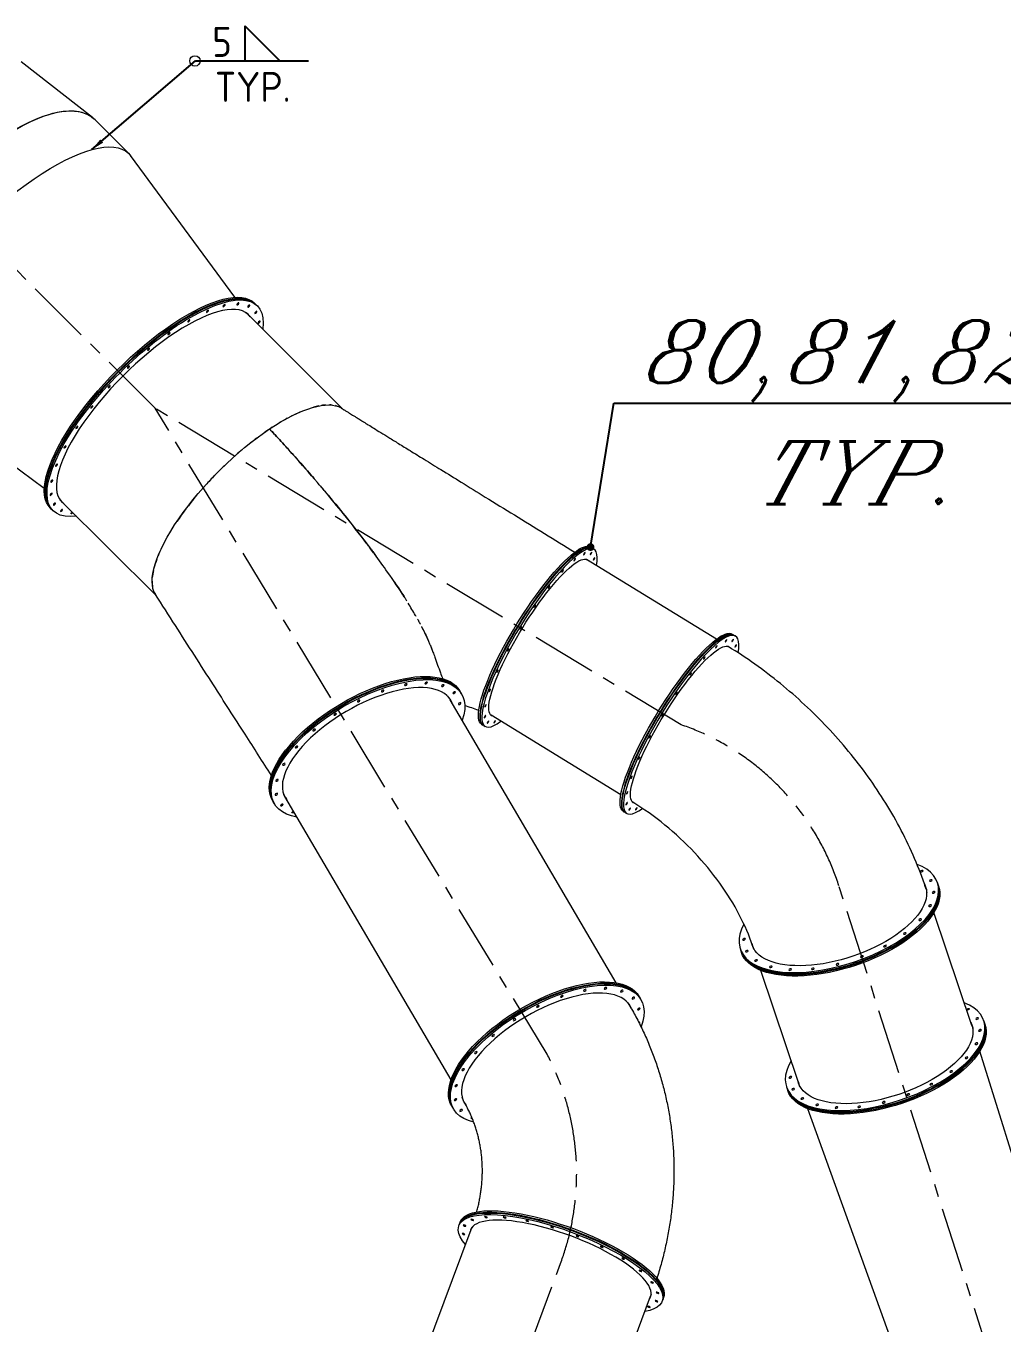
# Model space of a CAD drawing. Header units: inches. Extents: x -350577 to -266477, y -437959 to -377535.
# Drawn here: x -283733 to -279051, y -404171 to -397947 of the extents above; entities that cross this region are included whole.
import ezdxf

# ---------------------------------------------------------------- set-up
doc = ezdxf.new("R2010")
doc.units = ezdxf.units.IN
doc.header["$MEASUREMENT"] = 0
doc.linetypes.add('CENTER', pattern=[2, 1.25, -0.25, 0.25, -0.25])
for name, color, linetype, lineweight in [('CENTER       (itatec)', 4, 'CENTER', 9), ('ORGINAL', 7, 'Continuous', 13), ('ORGINAL (itatec)', 3, 'Continuous', 9)]:
    doc.layers.add(name, color=color, linetype=linetype, lineweight=lineweight)
doc.layers.add('TEXT', color=7, linetype='Continuous')
doc.styles.add('Geniso', font='geniso.shx', dxfattribs={"oblique": 15})
doc.dimstyles.new('SC 1 25 N', dxfattribs={"dimscale": 25, "dimtxt": 3, "dimasz": 2.5, "dimexe": 1, "dimexo": 1, "dimgap": 1, "dimtad": 1, "dimdec": 0, "dimzin": 0, "dimdsep": 46, "dimtxsty": 'Geniso', "dimcen": 0, "dimclrd": 1, "dimclre": 1, "dimclrt": 7, "dimadec": 0, "dimazin": 0, "dimtfac": 1, "dimtdec": 0, "dimtmove": 0, "dimatfit": 3, "dimfxl": 0.75, "dimtolj": 1, "dimtzin": 0, "dimarcsym": 0})
doc.dimstyles.new('scale 1b100', dxfattribs={"dimscale": 100, "dimtxt": 3, "dimasz": 2.5, "dimexe": 1, "dimexo": 1, "dimgap": 1, "dimtad": 1, "dimdec": 0, "dimzin": 0, "dimdsep": 46, "dimtxsty": 'Geniso', "dimcen": 0, "dimclrd": 1, "dimclre": 1, "dimclrt": 7, "dimadec": 0, "dimazin": 0, "dimtfac": 1, "dimtdec": 0, "dimtmove": 0, "dimatfit": 3, "dimfxl": 0.75, "dimtolj": 1, "dimtzin": 0, "dimarcsym": 0})

msp = doc.modelspace()

# ---------------------------------------------------------------- linework, layer by layer
at = {"layer": 'CENTER       (itatec)', "ltscale": 250}
for points in [[(-279909.9, -421453.2), (-279909.9, -420573.1, 0.112637), (-280071.7, -419864), (-283725.7, -411558, -0.187723), (-283756.3, -410851.7), (-281168.2, -403884.9, 0.212912), (-281232.3, -402881.5), (-283112.9, -399781.8), (-283788, -399108.3, 0.060161), (-284342.4, -398674.5)], [(-272866.3, -406603, -0.846588), (-273241.5, -406666.7), (-278166.1, -405908.2, -0.29983), (-278782, -405350.9), (-279833.4, -402072.5, 0.236684), (-280589.6, -401300.5), (-283112.9, -399781.8)]]:
    msp.add_lwpolyline(points, format="xyb", dxfattribs=at)
at = {"layer": 'ORGINAL'}
msp.add_circle((-282921.7, -398115.4), 24.8, dxfattribs=at)
at = {"layer": 'ORGINAL (itatec)', "extrusion": (-5.55112e-17, 0.816497, 0.57735)}
for p, q in [((-283413.9, -398386.8), (-283755, -398120.3)), ((-283239.8, -398559.2), (-283400.8, -398398.4)), ((-282729.8, -399249.3), (-283230.6, -398569.8)), ((-282630.8, -399282.6), (-282636.1, -399277.3)), ((-282622.8, -399290.5), (-282628.1, -399285.2)), ((-282672, -399327.8), (-282673.3, -399325.9)), ((-282213.4, -399785.1), (-282668.9, -399330.6)), ((-283644.6, -400166.2), (-284325.4, -399666.9)), ((-283566, -400223.9), (-283567.8, -400222.5)), ((-283107.1, -400681.8), (-283563.1, -400226.9)), ((-283611.1, -400265.2), (-283616.4, -400259.9)), ((-283603.1, -400273.1), (-283608.4, -400267.8)), ((-281024.6, -400447.7), (-281017.9, -400451.7)), ((-281014.6, -400453.8), (-281007.9, -400457.9)), ((-280420.9, -400890.1), (-281043.2, -400507.8)), ((-280345.1, -400865.1), (-280338.4, -400869.2)), ((-280335.1, -400871.3), (-280328.4, -400875.4)), ((-281648.3, -401143.5), (-281651.9, -401137.3)), ((-281642.9, -401152.7), (-281646.5, -401146.6)), ((-280900.8, -402538.5), (-281697.2, -401180.7)), ((-281547, -401298), (-281540.3, -401302.1)), ((-281537, -401304.1), (-281530.4, -401308.2)), ((-280879.4, -401636.5), (-281501.7, -401254.2)), ((-282546.2, -401670.1), (-282549.8, -401664)), ((-282540.8, -401679.4), (-282544.4, -401673.2)), ((-281693.5, -403003.5), (-282490.1, -401645.3)), ((-280867.5, -401715.5), (-280860.8, -401719.5)), ((-280857.5, -401721.6), (-280850.9, -401725.7)), ((-279360.3, -402058.5), (-279358, -402065.2)), ((-279356.9, -402068.5), (-279354.7, -402075.2)), ((-279194.8, -402743.5), (-279377, -402200.6)), ((-280306.5, -402375.9), (-280304.2, -402382.6)), ((-280303.1, -402386), (-280300.8, -402392.7)), ((-280025.3, -403022.1), (-280207.5, -402479.2)), ((-280788.8, -402608.9), (-280792.4, -402602.8)), ((-280783.4, -402618.2), (-280787, -402612)), ((-279138.1, -402720.7), (-279135.9, -402727.4)), ((-279134.7, -402730.8), (-279132.5, -402737.5)), ((-278521.7, -404913.3), (-279156.6, -402865.8)), ((-280084.3, -403038.2), (-280082, -403044.9)), ((-280080.9, -403048.2), (-280078.7, -403054.9)), ((-281686.7, -403135.6), (-281690.3, -403129.4)), ((-281681.3, -403144.8), (-281684.9, -403138.7)), ((-279253.6, -405158.9), (-279982, -403142.8)), ((-282752.7, -406825.4), (-281597.7, -403721.8)), ((-281656, -403703.3), (-281653.3, -403696.2)), ((-281652, -403692.6), (-281649.3, -403685.5)), ((-281891.4, -407145.9), (-280736.2, -404041.5)), ((-280680.3, -404066.4), (-280677.7, -404059.3)), ((-280676.4, -404055.7), (-280673.7, -404048.6))]:
    msp.add_line(p, q, dxfattribs=at)
at = {"layer": 'ORGINAL (itatec)', "extrusion": (-1.75993e-16, 3.03786e-16, -1)}
msp.add_ellipse((-283922.6, -398974.1), major_axis=(514.8, 582.3), ratio=0.408204, start_param=-3.133464, end_param=0.003625, dxfattribs=at)
at = {"layer": 'ORGINAL (itatec)'}
for centre, major_axis, ratio, start_param, end_param in [((-283921.3, -398975.3), (-514.8, -582.3), 0.408204, -3.166345, -0.024752), ((-283112.9, -399781.8), (447.8, 448.8), 0.345066, -0.056182, 3.197757), ((-283126.2, -399768.6), (447.8, 448.8), 0.345066, -0.056916, -0.042915), ((-283120.9, -399773.9), (447.8, 448.8), 0.345066, -0.056182, -0.025744), ((-283118.3, -399776.5), (447.8, 448.8), 0.345066, -0.056182, -0.017162), ((-282654.2, -400239.5), (-447.1, -448.1), 0.345066, -2.425974, -2.326423), ((-282654.2, -400239.5), (-447.1, -448.1), 0.345066, -2.666954, -2.592946), ((-282654.2, -400239.5), (447.1, 448.1), 0.345066, 0.378793, 0.437638), ((-282654.2, -400239.5), (447.1, 448.1), 0.345066, 0.266633, 0.312763), ((-282654.2, -400239.5), (447.1, 448.1), 0.345066, 0.15154, 0.206356), ((-282654.2, -400239.5), (447.1, 448.1), 0.345066, 0.080446, 0.094211), ((-282654.2, -400239.5), (-447.1, -448.1), 0.345066, -2.12279, -2.04698), ((-282654.2, -400239.5), (-447.1, -448.1), 0.345066, -2.282421, -2.200876), ((-282654.2, -400239.5), (-447.1, -448.1), 0.345066, -1.966013, -1.9006), ((-282654.2, -400239.5), (-447.1, -448.1), 0.345066, -1.82097, -1.753018), ((-282654.2, -400239.5), (-447.1, -448.1), 0.345066, -1.661548, -1.606282), ((-282654.2, -400239.5), (-447.1, -448.1), 0.345066, -1.529723, -1.428889), ((-283126.2, -399768.6), (-447.8, -448.8), 0.345066, 0.042915, 0.056902), ((-283120.9, -399773.9), (-447.8, -448.8), 0.345066, 0.025744, 0.056164), ((-283118.3, -399776.5), (-447.8, -448.8), 0.345066, 0.017162, 0.056164), ((-282654.2, -400239.5), (-447.1, -448.1), 0.345066, -1.315287, -1.057608), ((-281269.1, -400883.1), (261.2, 425.2), 0.215376, -0.49962, 3.641251), ((-281279.1, -400876.9), (261.2, 425.2), 0.215376, -0.018174, 3.159766), ((-282654.2, -400239.5), (-447.1, -448.1), 0.345066, -0.782377, -0.681102), ((-282654.2, -400239.5), (-447.1, -448.1), 0.345066, -0.643535, -0.526332), ((-281275.8, -400879), (229.8, 374), 0.215376, -0.067353, -0.041325), ((-282654.2, -400239.5), (-447.1, -448.1), 0.345066, -0.33543, -0.23517), ((-282654.2, -400239.5), (-447.1, -448.1), 0.345066, -0.497006, -0.394979), ((-282654.2, -400239.5), (-447.1, -448.1), 0.345066, -0.158865, -0.075638), ((-280589.6, -401300.5), (261.2, 425.2), 0.215376, -0.502521, 3.636609), ((-280599.6, -401294.4), (261.2, 425.2), 0.215376, -0.018174, 3.159766), ((-280596.3, -401296.4), (229.8, 374), 0.215376, -0.067556, -0.041325), ((-282091.8, -401416), (397.2, 233), 0.451, -0.065916, 3.207509), ((-282100.9, -401400.6), (397.2, 233), 0.451, -0.066025, -0.042988), ((-282097.3, -401406.8), (397.2, 233), 0.451, -0.065916, -0.025788), ((-282095.5, -401409.9), (397.2, 233), 0.451, -0.065916, -0.017191), ((-281275.8, -400879), (-229.8, -374), 0.215376, 0.041325, 0.067666), ((-282100.9, -401400.6), (-397.2, -233), 0.451, 0.042988, 0.065943), ((-282097.3, -401406.8), (-397.2, -233), 0.451, 0.025788, 0.065916), ((-282095.5, -401409.9), (-397.2, -233), 0.451, 0.017191, 0.065916), ((-280596.3, -401296.4), (-229.8, -374), 0.215376, 0.041325, 0.067434), ((-279833.4, -402217.2), (-473.1, -158.7), 0.467385, -0.472547, 3.657294), ((-279830, -402227.2), (-473.1, -158.7), 0.467385, -0.007581, 3.149174), ((-279831.1, -402223.9), (416.2, 139.6), 0.467385, 0.017235, 0.068555), ((-279827.7, -402234), (416.2, 139.6), 0.467385, 0.0431, 0.067525), ((-279828.9, -402230.6), (415.3, 139.3), 0.467385, 0.001467, 0.025914), ((-279831.1, -402223.9), (-416.2, -139.6), 0.467385, -0.065637, -0.017235), ((-279827.7, -402234), (-416.2, -139.6), 0.467385, -0.067525, -0.0431), ((-279828.9, -402230.6), (-415.3, -139.3), 0.467385, -0.025914, -0.001467), ((-281232.3, -402881.5), (397.2, 233), 0.451, -0.069281, 3.200496), ((-281241.4, -402866.1), (397.2, 233), 0.451, -0.066025, -0.042988), ((-281237.7, -402872.3), (397.2, 233), 0.451, -0.066386, -0.025788), ((-281235.9, -402875.3), (397.2, 233), 0.451, -0.067052, -0.017191), ((-279611.2, -402879.4), (-473.1, -158.7), 0.467385, -0.499639, 3.641232), ((-279607.8, -402889.5), (-473.1, -158.7), 0.467385, -0.007581, 3.149174), ((-279608.9, -402886.1), (416.2, 139.6), 0.467385, 0.017235, 0.06751), ((-279605.6, -402896.2), (416.2, 139.6), 0.467385, 0.0431, 0.067525), ((-279608.9, -402886.1), (-416.2, -139.6), 0.467385, -0.06751, -0.017235), ((-279605.6, -402896.2), (-416.2, -139.6), 0.467385, -0.067525, -0.0431), ((-281241.4, -402866.1), (-397.2, -233), 0.451, 0.042988, 0.065943), ((-281237.7, -402872.3), (-397.2, -233), 0.451, 0.025788, 0.064846), ((-281235.9, -402875.3), (-397.2, -233), 0.451, 0.017191, 0.063421), ((-281168.2, -403884.9), (431.6, -160.6), 0.305286, -0.06592, 3.207513), ((-281165.5, -403877.7), (-431.6, 160.6), 0.305286, 0.027098, 0.06592), ((-281164.2, -403874.2), (-431.6, 160.6), 0.305286, 0.040653, 0.06592), ((-281161.5, -403867), (-431.6, 160.6), 0.305286, 0.067788, 0.076169), ((-281162.8, -403870.6), (-430.8, 159.9), 0.301644, 0.032305, 0.042252), ((-281165.5, -403877.7), (431.6, -160.6), 0.305286, -0.06592, -0.027098), ((-281164.2, -403874.2), (431.6, -160.6), 0.305286, -0.06592, -0.040653), ((-281161.5, -403867), (431.6, -160.6), 0.305286, -0.074333, -0.067788), ((-281162.8, -403870.6), (430.8, -159.9), 0.301644, -0.04282, -0.036734)]:
    msp.add_ellipse(centre, major_axis=major_axis, ratio=ratio, start_param=start_param, end_param=end_param, dxfattribs=at)
at = {"layer": 'ORGINAL (itatec)', "extrusion": (-3.93064e-16, 6.27698e-16, -1)}
msp.add_ellipse((-283788, -399108.3), major_axis=(-548.2, -549.2), ratio=0.344698, start_param=-0.000473, end_param=3.203044, dxfattribs=at)
at = {"layer": 'ORGINAL (itatec)', "extrusion": (-4.7196e-16, 7.84486e-16, -1)}
for centre in [(-283126.2, -399768.6), (-283118.3, -399776.5)]:
    msp.add_ellipse(centre, major_axis=(-490.1, -491.3), ratio=0.345066, start_param=0, end_param=3.141593, dxfattribs=at)
at = {"layer": 'ORGINAL (itatec)', "extrusion": (-3.93082e-16, 4.70561e-16, -1)}
msp.add_ellipse((-283112.9, -399781.8), major_axis=(-490.1, -491.3), ratio=0.345066, start_param=-0.422409, end_param=3.564003, dxfattribs=at)
at = {"layer": 'ORGINAL (itatec)', "extrusion": (-3.94854e-17, 1.96215e-16, -1)}
for centre, major_axis, start_param, end_param in [((-283120.9, -399773.9), (-490.1, -491.3), -0.007839, 3.149431), ((-283123.6, -399771.2), (447.1, 448.1), 0.01138, 0.024466)]:
    msp.add_ellipse(centre, major_axis=major_axis, ratio=0.345066, start_param=start_param, end_param=end_param, dxfattribs=at)
at = {"layer": 'ORGINAL (itatec)', "extrusion": (-3.92989e-16, 3.92057e-16, -1)}
for centre in [(-282862, -399316.7), (-282782.4, -399289.4), (-282664, -399291.8), (-282951.1, -399361.9), (-282629.7, -399321.5), (-283046.5, -399423.3), (-283144.5, -399498.4), (-283241.2, -399584.4), (-283333, -399678.1), (-283416.4, -399775.6), (-283488.1, -399873.5), (-283545.3, -399967.8), (-283586, -400054.9), (-283608.5, -400131.6), (-283611.9, -400194.8), (-283596.2, -400242.2), (-283561.8, -400271.9)]:
    msp.add_ellipse(centre, major_axis=(4.94, 4.96), ratio=0.345066, start_param=-5.620631, end_param=0.662554, dxfattribs=at)
at = {"layer": 'ORGINAL (itatec)', "extrusion": (2.35234e-16, 2.35793e-16, -1)}
for centre in [(-282715.6, -399281), (-282614, -399368.8)]:
    msp.add_ellipse(centre, major_axis=(4.94, 4.96), ratio=0.345066, start_param=-5.620631, end_param=0.662554, dxfattribs=at)
at = {"layer": 'ORGINAL (itatec)', "extrusion": (-5.10979e-16, 5.88178e-16, -1)}
msp.add_ellipse((-283116, -399778.8), major_axis=(447.1, 448.1), ratio=0.345066, start_param=-0.069829, end_param=0, dxfattribs=at)
at = {"layer": 'ORGINAL (itatec)', "extrusion": (-7.88776e-17, 3.13925e-16, -1)}
msp.add_ellipse((-282654.2, -400239.5), major_axis=(447.1, 448.1), ratio=0.345066, start_param=-1.045089, end_param=-0.080953, dxfattribs=at)
at = {"layer": 'ORGINAL (itatec)', "extrusion": (-2.36073e-16, 4.70748e-16, -1)}
msp.add_ellipse((-282654.2, -400239.5), major_axis=(-447.1, -448.1), ratio=0.345066, start_param=0.075799, end_param=2.096504, dxfattribs=at)
at = {"layer": 'ORGINAL (itatec)', "extrusion": (-5.12561e-16, 6.86619e-16, -1)}
msp.add_ellipse((-282653.9, -400239.8), major_axis=(344.5, 72.2), ratio=0, start_param=0, end_param=0.000001, dxfattribs=at)
at = {"layer": 'ORGINAL (itatec)', "extrusion": (-2.79781e-19, 2.35514e-16, -1)}
msp.add_ellipse((-283116, -399778.8), major_axis=(-447.1, -448.1), ratio=0.345066, start_param=0, end_param=0.06978, dxfattribs=at)
at = {"layer": 'ORGINAL (itatec)', "extrusion": (-1.57475e-16, 3.92336e-16, -1)}
msp.add_ellipse((-283123.6, -399771.2), major_axis=(-447.1, -448.1), ratio=0.345066, start_param=-0.024446, end_param=-0.01138, dxfattribs=at)
at = {"layer": 'ORGINAL (itatec)', "extrusion": (-1.57382e-16, 3.13832e-16, -1)}
msp.add_ellipse((-283510.3, -400282.7), major_axis=(-4.94, -4.96), ratio=0.345066, start_param=-1.891665, end_param=1.891665, dxfattribs=at)
at = {"layer": 'ORGINAL (itatec)', "extrusion": (-5.2769e-16, 5.19661e-16, -1)}
msp.add_ellipse((-281285.8, -400872.8), major_axis=(-261.2, -425.2), ratio=0.215376, start_param=0, end_param=3.141593, dxfattribs=at)
at = {"layer": 'ORGINAL (itatec)', "extrusion": (-1.72959e-16, 3.01718e-16, -1)}
for centre in [(-281275.8, -400879), (-280606.3, -401290.3), (-280596.3, -401296.4)]:
    msp.add_ellipse(centre, major_axis=(-261.2, -425.2), ratio=0.215376, start_param=0, end_param=3.141593, dxfattribs=at)
at = {"layer": 'ORGINAL (itatec)', "extrusion": (-6.09457e-16, 4.39596e-16, -1)}
msp.add_ellipse((-281269.1, -400883.1), major_axis=(-229.8, -374), ratio=0.215376, start_param=-0.067666, end_param=3.208946, dxfattribs=at)
at = {"layer": 'ORGINAL (itatec)', "extrusion": (-3.85798e-16, 4.32484e-16, -1)}
for centre in [(-281053.9, -400479.8), (-281292.3, -400731.7), (-280374.4, -400897.3), (-280612.8, -401149.2)]:
    msp.add_ellipse(centre, major_axis=(3.66, 5.96), ratio=0.215376, start_param=-5.772326, end_param=0.510859, dxfattribs=at)
at = {"layer": 'ORGINAL (itatec)', "extrusion": (-1.8378e-16, 1.78064e-16, -1)}
for centre in [(-281022.1, -400478.5), (-281158.2, -400562.9), (-281100.3, -400508.6), (-281007.2, -400504.8), (-281223.7, -400639), (-280420.8, -400926.1), (-280342.6, -400896), (-280327.7, -400922.3), (-281420.1, -400941.1), (-280478.7, -400980.3), (-281470.7, -401043.5), (-280544.2, -401056.4), (-281528.1, -401209.2), (-281531, -401261.3), (-281516.1, -401287.6), (-281484.4, -401286.3), (-280740.6, -401358.6), (-280791.2, -401461), (-280851.6, -401678.7), (-280848.6, -401626.7), (-280836.6, -401705), (-280804.9, -401703.7)]:
    msp.add_ellipse(centre, major_axis=(3.66, 5.96), ratio=0.215376, start_param=-5.772326, end_param=0.510859, dxfattribs=at)
at = {"layer": 'ORGINAL (itatec)', "extrusion": (-7.27701e-16, 5.12244e-16, -1)}
msp.add_ellipse((-281272.5, -400881), major_axis=(229.3, 373.2), ratio=0.215376, start_param=-0.034262, end_param=0, dxfattribs=at)
at = {"layer": 'ORGINAL (itatec)', "extrusion": (-4.09446e-16, 4.47014e-16, -1)}
msp.add_ellipse((-281279.1, -400876.9), major_axis=(229.8, 374), ratio=0.215376, start_param=0.062009, end_param=0.068779, dxfattribs=at)
at = {"layer": 'ORGINAL (itatec)', "extrusion": (-7.74998e-16, 5.41303e-16, -1)}
msp.add_ellipse((-281369.3, -400828.6), major_axis=(3.66, 5.96), ratio=0.215376, start_param=-1.781075, end_param=-1.385058, dxfattribs=at)
at = {"layer": 'ORGINAL (itatec)', "extrusion": (-2.80382e-16, 4.9802e-16, -1)}
for centre in [(-281359.3, -400834.8), (-281507.5, -401134.9), (-280679.8, -401252.2), (-280828, -401552.4)]:
    msp.add_ellipse(centre, major_axis=(3.66, 5.96), ratio=0.215376, start_param=-5.772326, end_param=0.510859, dxfattribs=at)
at = {"layer": 'ORGINAL (itatec)', "extrusion": (-3.62149e-16, 4.17954e-16, -1)}
msp.add_ellipse((-280589.6, -401300.5), major_axis=(-229.8, -374), ratio=0.215376, start_param=-0.066215, end_param=3.209908, dxfattribs=at)
at = {"layer": 'ORGINAL (itatec)', "extrusion": (3.81783e-16, 9.11918e-17, -1)}
msp.add_ellipse((-280593, -401298.5), major_axis=(229.3, 373.2), ratio=0.215376, start_param=-0.034504, end_param=0, dxfattribs=at)
at = {"layer": 'ORGINAL (itatec)', "extrusion": (-4.80393e-16, 4.90602e-16, -1)}
msp.add_ellipse((-280599.6, -401294.4), major_axis=(229.8, 374), ratio=0.215376, start_param=0.062009, end_param=0.068905, dxfattribs=at)
at = {"layer": 'ORGINAL (itatec)', "extrusion": (-7.27382e-17, 3.43466e-16, -1)}
for centre in [(-282100.9, -401400.6), (-281241.4, -402866.1)]:
    msp.add_ellipse(centre, major_axis=(-449, -263.3), ratio=0.451, start_param=0, end_param=3.141593, dxfattribs=at)
at = {"layer": 'ORGINAL (itatec)', "extrusion": (-6.85956e-17, 2.81541e-16, -1)}
msp.add_ellipse((-282095.5, -401409.9), major_axis=(-449, -263.3), ratio=0.451, start_param=0, end_param=3.141593, dxfattribs=at)
at = {"layer": 'ORGINAL (itatec)', "extrusion": (-2.69326e-16, 6.78646e-16, -1)}
msp.add_ellipse((-282097.3, -401406.8), major_axis=(-449, -263.3), ratio=0.451, start_param=-0.007604, end_param=3.149197, dxfattribs=at)
at = {"layer": 'ORGINAL (itatec)', "extrusion": (-1.68504e-16, 2.87298e-16, -1)}
msp.add_ellipse((-282091.8, -401416), major_axis=(-449, -263.3), ratio=0.451, start_param=-0.488996, end_param=3.630589, dxfattribs=at)
at = {"layer": 'ORGINAL (itatec)', "extrusion": (-4.05116e-17, 2.33658e-16, -1)}
for centre in [(-281910.8, -401108.5), (-282136.7, -401186.5), (-282505.1, -401685.5), (-281051.3, -402574), (-281277.2, -402651.9), (-281645.5, -403151)]:
    msp.add_ellipse(centre, major_axis=(6.04, 3.54), ratio=0.451, start_param=-5.079104, end_param=1.204081, dxfattribs=at)
at = {"layer": 'ORGINAL (itatec)', "extrusion": (-1.76789e-16, 4.11148e-16, -1)}
for centre, major_axis, start_param, end_param in [((-281812.6, -401099.9), (6.04, 3.54), -5.079104, 1.204081), ((-281655.4, -401265.4), (6.04, 3.54), -0.240376, 0.240376), ((-282450.3, -401719.2), (-6.04, -3.54), -1.937511, 2.022327), ((-280953.1, -402565.4), (6.04, 3.54), -5.079104, 1.204081)]:
    msp.add_ellipse(centre, major_axis=major_axis, ratio=0.451, start_param=start_param, end_param=end_param, dxfattribs=at)
at = {"layer": 'ORGINAL (itatec)', "extrusion": (-2.5367e-16, 8.16538e-16, -1)}
for centre in [(-281733.4, -401112.9), (-282021.4, -401138), (-281678.6, -401146.5), (-281652, -401198.6), (-282249, -401250.6), (-282350.6, -401326), (-282434.6, -401407.5), (-282495.2, -401489.6), (-282528.3, -401566.7), (-282531.7, -401633.5), (-281161.8, -402603.5), (-280873.9, -402578.4), (-280819.1, -402612), (-280792.5, -402664), (-281389.5, -402716.1), (-281491.1, -402791.4), (-281575.1, -402873), (-281635.7, -402955.1), (-281668.8, -403032.2), (-281672.1, -403099)]:
    msp.add_ellipse(centre, major_axis=(6.04, 3.54), ratio=0.451, start_param=-5.079104, end_param=1.204081, dxfattribs=at)
at = {"layer": 'ORGINAL (itatec)', "extrusion": (-2.04618e-16, 4.59144e-16, -1)}
for centre, major_axis, start_param, end_param in [((-282093.6, -401413), (396.5, 232.2), -0.136362, -0.000249), ((-282099.1, -401403.7), (-396.5, -232.2), -0.02625, -0.004011)]:
    msp.add_ellipse(centre, major_axis=major_axis, ratio=0.447521, start_param=start_param, end_param=end_param, dxfattribs=at)
at = {"layer": 'ORGINAL (itatec)', "extrusion": (-2.60733e-16, 5.54941e-16, -1)}
msp.add_ellipse((-282099.1, -401403.7), major_axis=(396.5, 232.2), ratio=0.447521, start_param=0.001665, end_param=0.025825, dxfattribs=at)
at = {"layer": 'ORGINAL (itatec)', "extrusion": (-3.385e-16, 4.03425e-16, -1)}
msp.add_ellipse((-281272.5, -400881), major_axis=(-229.3, -373.2), ratio=0.215376, start_param=0, end_param=0.034772, dxfattribs=at)
at = {"layer": 'ORGINAL (itatec)', "extrusion": (-5.87816e-16, 6.86904e-16, -1)}
msp.add_ellipse((-281279.1, -400876.9), major_axis=(-229.8, -374), ratio=0.215376, start_param=-0.069033, end_param=-0.062009, dxfattribs=at)
at = {"layer": 'ORGINAL (itatec)', "extrusion": (-6.33106e-16, 4.54126e-16, -1)}
msp.add_ellipse((-280689.8, -401246.1), major_axis=(3.66, 5.96), ratio=0.215376, start_param=-1.781075, end_param=-1.385058, dxfattribs=at)
at = {"layer": 'ORGINAL (itatec)', "extrusion": (-1.84777e-16, 5.351e-16, -1)}
msp.add_ellipse((-282093.6, -401413), major_axis=(-396.5, -232.2), ratio=0.447521, start_param=-0.000249, end_param=0.117303, dxfattribs=at)
at = {"layer": 'ORGINAL (itatec)', "extrusion": (-6.87821e-16, 6.83195e-16, -1)}
msp.add_ellipse((-280593, -401298.5), major_axis=(-229.3, -373.2), ratio=0.215376, start_param=0, end_param=0.034504, dxfattribs=at)
at = {"layer": 'ORGINAL (itatec)', "extrusion": (-2.09436e-16, 4.54431e-16, -1)}
msp.add_ellipse((-280599.6, -401294.4), major_axis=(-229.8, -374), ratio=0.215376, start_param=-0.068905, end_param=-0.062009, dxfattribs=at)
at = {"layer": 'ORGINAL (itatec)', "extrusion": (-6.03106e-17, 1.57691e-16, -1)}
msp.add_ellipse((-282450.3, -401719.2), major_axis=(-6.04, -3.54), ratio=0.451, start_param=-2.022327, end_param=-1.937511, dxfattribs=at)
at = {"layer": 'ORGINAL (itatec)', "extrusion": (-2.63142e-17, -8.82813e-18, -1)}
for centre in [(-279436, -402003.2), (-279392.2, -402048), (-279395.9, -402168.4), (-279443, -402235.8), (-279516.7, -402301.9), (-280288.2, -402330), (-280274.5, -402386.4), (-280230.7, -402431.2), (-280159.9, -402461.5), (-279957.8, -402471.1), (-279840.3, -402449.8), (-279170.1, -402710.2), (-279173.7, -402830.6), (-279220.8, -402898), (-279294.5, -402964.1), (-280066, -402992.3), (-280052.3, -403048.7), (-280008.6, -403093.5), (-279618.2, -403112.1), (-279937.7, -403123.7), (-279735.6, -403133.3)]:
    msp.add_ellipse(centre, major_axis=(-6.64, -2.23), ratio=0.467385, start_param=-3.756117, end_param=2.527068, dxfattribs=at)
at = {"layer": 'ORGINAL (itatec)', "extrusion": (1.22913e-16, -1.73158e-17, -1)}
for centre in [(-279831.1, -402223.9), (-279827.7, -402234), (-279605.6, -402896.2)]:
    msp.add_ellipse(centre, major_axis=(473.1, 158.7), ratio=0.467385, start_param=0, end_param=3.141593, dxfattribs=at)
at = {"layer": 'ORGINAL (itatec)', "extrusion": (3.49721e-17, 7.02846e-17, -1)}
for centre, major_axis, start_param, end_param in [((-279833.4, -402217.2), (416.2, 139.6), -0.070522, 3.203928), ((-279722.4, -402412.7), (-6.64, -2.23), -3.756117, 2.527068), ((-280066.8, -402475.1), (-6.64, -2.23), -3.756117, 2.527068), ((-279500.2, -403074.9), (-6.64, -2.23), -3.756117, 2.527068), ((-279844.6, -403137.3), (-6.64, -2.23), -3.756117, 2.527068)]:
    msp.add_ellipse(centre, major_axis=major_axis, ratio=0.467385, start_param=start_param, end_param=end_param, dxfattribs=at)
at = {"layer": 'ORGINAL (itatec)', "extrusion": (6.99442e-17, 1.40569e-16, -1)}
for centre, major_axis, start_param, end_param in [((-279830, -402227.2), (416.2, 139.6), -0.067957, -0.025855), ((-279610.1, -402882.8), (415.3, 139.3), 0, 0.124003)]:
    msp.add_ellipse(centre, major_axis=major_axis, ratio=0.467385, start_param=start_param, end_param=end_param, dxfattribs=at)
at = {"layer": 'ORGINAL (itatec)', "extrusion": (7.86021e-17, 2.02026e-16, -1)}
msp.add_ellipse((-279832.2, -402220.5), major_axis=(415.3, 139.3), ratio=0.467385, start_param=0, end_param=0.124003, dxfattribs=at)
at = {"layer": 'ORGINAL (itatec)', "extrusion": (5.26284e-17, 1.76563e-17, -1)}
for centre in [(-279378.6, -402104.3), (-279612, -402362.2), (-279156.4, -402766.6), (-279389.8, -403024.5)]:
    msp.add_ellipse(centre, major_axis=(-6.64, -2.23), ratio=0.467385, start_param=-3.756117, end_param=2.527068, dxfattribs=at)
at = {"layer": 'ORGINAL (itatec)', "extrusion": (1.31571e-16, 4.41407e-17, -1)}
msp.add_ellipse((-279830, -402227.2), major_axis=(-416.2, -139.6), ratio=0.467385, start_param=0.025855, end_param=0.066685, dxfattribs=at)
at = {"layer": 'ORGINAL (itatec)', "extrusion": (9.65988e-17, -2.6144e-17, -1)}
msp.add_ellipse((-279832.2, -402220.5), major_axis=(-415.3, -139.3), ratio=0.467385, start_param=-0.124003, end_param=0, dxfattribs=at)
at = {"layer": 'ORGINAL (itatec)', "extrusion": (-2.61041e-16, 5.54796e-16, -1)}
msp.add_ellipse((-281235.9, -402875.3), major_axis=(-449, -263.3), ratio=0.451, start_param=0, end_param=3.141593, dxfattribs=at)
at = {"layer": 'ORGINAL (itatec)', "extrusion": (-1.61133e-16, 5.49039e-16, -1)}
msp.add_ellipse((-281232.3, -402881.5), major_axis=(-449, -263.3), ratio=0.451, start_param=-0.450475, end_param=3.648679, dxfattribs=at)
at = {"layer": 'ORGINAL (itatec)', "extrusion": (-1.48705e-16, 3.63265e-16, -1)}
msp.add_ellipse((-281237.7, -402872.3), major_axis=(-449, -263.3), ratio=0.451, start_param=-0.007604, end_param=3.149197, dxfattribs=at)
at = {"layer": 'ORGINAL (itatec)', "extrusion": (-2.40892e-16, 6.30897e-16, -1)}
msp.add_ellipse((-281234.1, -402878.4), major_axis=(396.5, 232.2), ratio=0.447521, start_param=-0.136362, end_param=-0.000186, dxfattribs=at)
at = {"layer": 'ORGINAL (itatec)', "extrusion": (1.16249e-17, 1.9981e-16, -1)}
msp.add_ellipse((-281239.5, -402869.2), major_axis=(396.5, 232.2), ratio=0.447521, start_param=0.001651, end_param=0.00832, dxfattribs=at)
at = {"layer": 'ORGINAL (itatec)', "extrusion": (-1.24554e-16, 3.77376e-16, -1)}
msp.add_ellipse((-281239.5, -402869.2), major_axis=(396.5, 232.2), ratio=0.447521, start_param=0.00832, end_param=0.025796, dxfattribs=at)
at = {"layer": 'ORGINAL (itatec)', "extrusion": (1.23253e-16, -1.92857e-16, -1)}
msp.add_ellipse((-279213.8, -402665.4), major_axis=(-6.64, -2.23), ratio=0.467385, start_param=0.228498, end_param=2.527068, dxfattribs=at)
at = {"layer": 'ORGINAL (itatec)', "extrusion": (1.14255e-16, -7.87723e-17, -1)}
msp.add_ellipse((-279213.8, -402665.4), major_axis=(6.64, 2.23), ratio=0.467385, start_param=-0.614525, end_param=2.913095, dxfattribs=at)
at = {"layer": 'ORGINAL (itatec)', "extrusion": (-8.83946e-17, 2.05574e-16, -1)}
msp.add_ellipse((-280795.9, -402730.8), major_axis=(6.04, 3.54), ratio=0.451, start_param=-0.952979, end_param=1.008444, dxfattribs=at)
at = {"layer": 'ORGINAL (itatec)', "extrusion": (1.76563e-17, -5.26284e-17, -1)}
msp.add_ellipse((-279608.9, -402886.1), major_axis=(473.1, 158.7), ratio=0.467385, start_param=0, end_param=3.141593, dxfattribs=at)
at = {"layer": 'ORGINAL (itatec)', "extrusion": (1.40569e-16, -6.99442e-17, -1)}
for centre, major_axis, start_param, end_param in [((-279611.2, -402879.4), (416.2, 139.6), -0.06751, 3.209102), ((-279607.8, -402889.5), (416.2, 139.6), -0.06751, -0.025855), ((-279610.1, -402882.8), (-415.3, -139.3), -0.124003, 0)]:
    msp.add_ellipse(centre, major_axis=major_axis, ratio=0.467385, start_param=start_param, end_param=end_param, dxfattribs=at)
at = {"layer": 'ORGINAL (itatec)', "extrusion": (1.13915e-16, 9.6769e-17, -1)}
msp.add_ellipse((-279606.7, -402892.8), major_axis=(415.3, 139.3), ratio=0.467385, start_param=-0.02578, end_param=-0.001204, dxfattribs=at)
at = {"layer": 'ORGINAL (itatec)', "extrusion": (8.76005e-17, 8.79409e-17, -1)}
msp.add_ellipse((-279607.8, -402889.5), major_axis=(-416.2, -139.6), ratio=0.467385, start_param=0.025855, end_param=0.06751, dxfattribs=at)
at = {"layer": 'ORGINAL (itatec)', "extrusion": (7.89425e-17, 2.64844e-17, -1)}
msp.add_ellipse((-279606.7, -402892.8), major_axis=(-415.3, -139.3), ratio=0.467385, start_param=0.001204, end_param=0.02578, dxfattribs=at)
at = {"layer": 'ORGINAL (itatec)', "extrusion": (-1.04713e-16, 4.53332e-16, -1)}
msp.add_ellipse((-281234.1, -402878.4), major_axis=(-396.5, -232.2), ratio=0.447521, start_param=-0.000377, end_param=0.117303, dxfattribs=at)
at = {"layer": 'ORGINAL (itatec)', "extrusion": (-3.04523e-16, 4.64957e-16, -1)}
msp.add_ellipse((-281239.5, -402869.2), major_axis=(-396.5, -232.2), ratio=0.447521, start_param=-0.026293, end_param=-0.004051, dxfattribs=at)
at = {"layer": 'ORGINAL (itatec)', "extrusion": (-1.64362e-16, 2.25373e-16, -1)}
msp.add_ellipse((-281590.8, -403184.6), major_axis=(-6.04, -3.54), ratio=0.451, start_param=-1.126126, end_param=1.248483, dxfattribs=at)
at = {"layer": 'ORGINAL (itatec)', "extrusion": (1.22216e-16, 4.87591e-16, -1)}
for centre in [(-281161.5, -403867), (-281165.5, -403877.7)]:
    msp.add_ellipse(centre, major_axis=(-487.8, 181.5), ratio=0.305286, start_param=0, end_param=3.141593, dxfattribs=at)
at = {"layer": 'ORGINAL (itatec)', "extrusion": (2.4503e-16, 7.38039e-16, -1)}
msp.add_ellipse((-281168.2, -403884.9), major_axis=(-487.8, 181.5), ratio=0.305286, start_param=-0.488997, end_param=3.630589, dxfattribs=at)
at = {"layer": 'ORGINAL (itatec)', "extrusion": (1.60937e-16, 5.91643e-16, -1)}
msp.add_ellipse((-281164.2, -403874.2), major_axis=(-487.8, 181.5), ratio=0.305286, start_param=-0.011986, end_param=3.153579, dxfattribs=at)
at = {"layer": 'ORGINAL (itatec)', "extrusion": (3.23069e-16, 7.08999e-16, -1)}
for centre, start_param, end_param in [((-281526.3, -403662.5), -5.436628559997349, 0.8465567471822371), ((-281436.3, -403664.2), -5.436628559997141, 0.8465567471824449), ((-281628.5, -403703.7), -5.436628559997104, 0.8465567471824822), ((-281591.8, -403676), -5.436628559997084, 0.8465567471825022), ((-281328.1, -403680.9), -5.436628559997161, 0.8465567471824249), ((-281633.7, -403743.8), -5.436628559997218, 0.8465567471823681), ((-281087.1, -403753.9), -5.436628559997121, 0.8465567471824649), ((-280785.4, -403920.4), -5.436628559997329, 0.846556747182257), ((-280729, -403976.3), -5.436628559997292, 0.8465567471822939), ((-280702.6, -404026), -5.436628559997121, 0.8465567471824649)]:
    msp.add_ellipse(centre, major_axis=(6.56, -2.44), ratio=0.305286, start_param=start_param, end_param=end_param, dxfattribs=at)
at = {"layer": 'ORGINAL (itatec)', "extrusion": (2.24203e-16, 9.23368e-16, -1)}
msp.add_ellipse((-281167, -403881.6), major_axis=(-430.8, 159.9), ratio=0.301644, start_param=0.000284, end_param=0.095585, dxfattribs=at)
at = {"layer": 'ORGINAL (itatec)', "extrusion": (-4.65684e-17, 4.3194e-16, -1)}
for centre, start_param, end_param in [((-281209, -403711.5), -5.436628559997329, 0.8465567471822575), ((-280970.7, -403805.3), -5.436628559997198, 0.846556747182388), ((-280744.5, -404093.7), -5.436628559997178, 0.846556747182408)]:
    msp.add_ellipse(centre, major_axis=(6.56, -2.44), ratio=0.305286, start_param=start_param, end_param=end_param, dxfattribs=at)
at = {"layer": 'ORGINAL (itatec)', "extrusion": (1.54882e-16, 4.16205e-16, -1)}
for centre, start_param, end_param in [((-280867.8, -403862), -5.436628559997178, 0.846556747182408), ((-280707.9, -404066), -5.436628559997198, 0.846556747182388)]:
    msp.add_ellipse(centre, major_axis=(6.56, -2.44), ratio=0.305286, start_param=start_param, end_param=end_param, dxfattribs=at)
at = {"layer": 'ORGINAL (itatec)', "extrusion": (3.78017e-17, 3.4123e-16, -1)}
msp.add_ellipse((-281167, -403881.6), major_axis=(430.8, -159.9), ratio=0.301644, start_param=-0.068547, end_param=0.000284, dxfattribs=at)
at = {"layer": 'ORGINAL (itatec)'}
for points, knots in [([(-282221.1, -399780.3), (-282220.8, -399780.5), (-282220.5, -399780.7), (-282219.9, -399781.1), (-282219.6, -399781.3), (-282218.8, -399781.7), (-282218.4, -399782), (-282217.5, -399782.5), (-282217.1, -399782.8), (-282216, -399783.5), (-282215.4, -399783.9), (-282214.1, -399784.7), (-282213.4, -399785.1), (-282211.9, -399786), (-282211, -399786.6), (-282209.2, -399787.7), (-282208.2, -399788.3), (-282206, -399789.7), (-282204.8, -399790.4), (-282202.1, -399792.1), (-282200.6, -399793), (-282197.4, -399795), (-282195.7, -399796), (-282191.9, -399798.4), (-282189.8, -399799.7), (-282185.2, -399802.5), (-282182.7, -399804.1), (-282177.1, -399807.5), (-282174.1, -399809.4), (-282167.5, -399813.5), (-282163.9, -399815.7), (-282155.9, -399820.6), (-282151.6, -399823.3), (-282142, -399829.2), (-282136.8, -399832.4), (-282125.4, -399839.5), (-282119.1, -399843.3), (-282105.4, -399851.8), (-282097.9, -399856.4), (-282081.4, -399866.6), (-282072.4, -399872.2), (-282052.6, -399884.4), (-282041.8, -399891.1), (-282018.1, -399905.7), (-282005.1, -399913.7), (-281976.6, -399931.3), (-281961.1, -399940.9), (-281926.9, -399962.1), (-281908.3, -399973.6), (-281867.2, -399998.9), (-281844.8, -400012.7), (-281795.6, -400043.2), (-281768.7, -400059.7), (-281709.6, -400096.2), (-281677.4, -400116.2), (-281606.5, -400159.9), (-281567.8, -400183.8), (-281482.7, -400236.4), (-281436.3, -400265.1), (-281293.4, -400353.3), (-281196.8, -400413), (-281100.3, -400472.6)], [0, 0, 0, 0, 1, 1, 2.2, 2.2, 3.64, 3.64, 5.368, 5.368, 7.4416, 7.4416, 9.92992, 9.92992, 12.915904, 12.915904, 16.499085, 16.499085, 20.798902, 20.798902, 25.958682, 25.958682, 32.150419, 32.150419, 39.580502, 39.580502, 48.496603, 48.496603, 59.195923, 59.195923, 72.035108, 72.035108, 87.442129, 87.442129, 105.930555, 105.930555, 128.116666, 128.116666, 154.74, 154.74, 186.688, 186.688, 225.0256, 225.0256, 271.030719, 271.030719, 326.236863, 326.236863, 392.484236, 392.484236, 471.981083, 471.981083, 567.3773, 567.3773, 681.85276, 681.85276, 819.223312, 819.223312, 984.067974, 984.067974, 1326.984769, 1326.984769, 1326.984769, 1326.984769]), ([(-281917.6, -400687.6), (-281942, -400649.3), (-281968.9, -400609.2), (-281998.1, -400567.5), (-282017.9, -400539.3), (-282038.6, -400510.5), (-282060.4, -400481), (-282066.6, -400472.7), (-282072.8, -400464.3), (-282079.1, -400455.9), (-282082.5, -400451.3), (-282085.9, -400446.7), (-282089.4, -400442.1), (-282091.8, -400438.9), (-282094.3, -400435.7), (-282096.7, -400432.4), (-282133.4, -400383.9), (-282171.5, -400335.5), (-282210.1, -400287.7), (-282239, -400251.9), (-282268.3, -400216.4), (-282297.6, -400181.5), (-282304.1, -400173.8), (-282310.7, -400166.1), (-282317.2, -400158.4), (-282322.8, -400151.8), (-282328.4, -400145.3), (-282334, -400138.7), (-282372, -400094.2), (-282410.6, -400050), (-282449.5, -400006.4), (-282469, -399984.7), (-282488.5, -399963), (-282508.1, -399941.5), (-282517.9, -399930.8), (-282527.7, -399920.1), (-282537.5, -399909.4), (-282542.4, -399904.1), (-282547.3, -399898.8), (-282552.2, -399893.5), (-282553.4, -399892.1), (-282554.7, -399890.8), (-282555.9, -399889.5), (-282556.4, -399889), (-282556.9, -399888.4), (-282557.4, -399887.9), (-282557.7, -399887.5), (-282558.1, -399887.1), (-282558.5, -399886.6), (-282558.8, -399886.3), (-282559.1, -399886), (-282559.4, -399885.7), (-282561.8, -399883.1), (-282563.4, -399881.3), (-282563.6, -399881.2), (-282563.6, -399881.2), (-282563.6, -399881.2), (-282563.6, -399881.2)], [106.247677, 106.247677, 106.247677, 106.247677, 112.89526, 112.89526, 112.89526, 117.384732, 117.384732, 117.384732, 118.650636, 118.650636, 118.650636, 119.339359, 119.339359, 119.339359, 119.821431, 119.821431, 119.821431, 127.068833, 127.068833, 127.068833, 132.504385, 132.504385, 132.504385, 133.711937, 133.711937, 133.711937, 134.748333, 134.748333, 134.748333, 141.779686, 141.779686, 141.779686, 145.295363, 145.295363, 145.295363, 147.053202, 147.053202, 147.053202, 147.932121, 147.932121, 147.932121, 148.151851, 148.151851, 148.151851, 148.239755, 148.239755, 148.239755, 148.310018, 148.310018, 148.310018, 148.364349, 148.364349, 148.364349, 148.81104, 148.81104, 148.81104, 148.827507, 148.827507, 148.827507, 148.827507]), ([(-282563.6, -399881.2), (-282563.6, -399881.2), (-282563.6, -399881.2), (-282563.6, -399881.2), (-282563.5, -399881.3), (-282562.9, -399882), (-282561.9, -399883), (-282561.3, -399883.6), (-282560.6, -399884.4), (-282559.8, -399885.2), (-282559.5, -399885.6), (-282559.2, -399885.9), (-282558.9, -399886.2), (-282540, -399906.6), (-282521.1, -399927.2), (-282502.3, -399947.8), (-282491.8, -399959.4), (-282481.3, -399971), (-282470.9, -399982.6), (-282461.1, -399993.5), (-282451.3, -400004.4), (-282441.6, -400015.3), (-282432.5, -400025.5), (-282423.5, -400035.7), (-282414.4, -400046), (-282393.1, -400070.1), (-282371.9, -400094.5), (-282350.8, -400119)], [-0.025678, -0.025678, -0.025678, -0.025678, 0, 0, 0, 0.416042, 0.416042, 0.416042, 0.662024, 0.662024, 0.662024, 0.756726, 0.756726, 0.756726, 6.496145, 6.496145, 6.496145, 9.703437, 9.703437, 9.703437, 12.699991, 12.699991, 12.699991, 15.492041, 15.492041, 15.492041, 22.06537, 22.06537, 22.06537, 22.06537]), ([(-282319.3, -400155.9), (-282314.5, -400161.6), (-282309.6, -400167.3), (-282304.8, -400173), (-282300.8, -400177.8), (-282296.7, -400182.6), (-282292.7, -400187.4), (-282288.9, -400192), (-282285, -400196.6), (-282281.2, -400201.1), (-282220.1, -400274.3), (-282158.9, -400350.5), (-282100.7, -400427.2), (-282094.1, -400435.9), (-282087.5, -400444.6), (-282081, -400453.3), (-282076.9, -400458.8), (-282072.8, -400464.3), (-282068.7, -400469.8), (-282066.4, -400472.9), (-282064.1, -400476), (-282061.8, -400479.1), (-282057.5, -400484.9), (-282053.2, -400490.8), (-282048.8, -400496.7)], [25.348962, 25.348962, 25.348962, 25.348962, 26.868893, 26.868893, 26.868893, 28.13844, 28.13844, 28.13844, 29.349678, 29.349678, 29.349678, 48.638973, 48.638973, 48.638973, 50.828419, 50.828419, 50.828419, 52.211089, 52.211089, 52.211089, 52.98559, 52.98559, 52.98559, 54.449981, 54.449981, 54.449981, 54.449981]), ([(-281964.4, -400616.5), (-281958.2, -400625.7), (-281952, -400634.9), (-281945.9, -400644), (-281939, -400654.5), (-281932.2, -400664.9), (-281925.5, -400675.4), (-281923.3, -400678.8), (-281921.1, -400682.2), (-281919, -400685.6), (-281917.3, -400688.2), (-281915.6, -400690.8), (-281914, -400693.4), (-281911.4, -400697.5), (-281908.8, -400701.7), (-281906.2, -400705.8)], [64.16033, 64.16033, 64.16033, 64.16033, 66.365908, 66.365908, 66.365908, 68.874717, 68.874717, 68.874717, 69.694701, 69.694701, 69.694701, 70.32395, 70.32395, 70.32395, 71.308026, 71.308026, 71.308026, 71.308026]), ([(-282554.9, -401543.5), (-282597, -401477.8), (-282639.1, -401412), (-282731.9, -401267.2), (-282782.6, -401188.2), (-282894.1, -401014.2), (-282954.9, -400919.4), (-283047.7, -400774.5), (-283079.7, -400724.6), (-283111.7, -400674.6)], [130.584622, 130.584622, 130.584622, 130.584622, 400, 400, 724, 724, 1112.8, 1112.8, 1317.493929, 1317.493929, 1317.493929, 1317.493929]), ([(-281861.5, -400780.5), (-281862.4, -400779), (-281863.3, -400777.4), (-281864.1, -400775.9), (-281875.1, -400756.8), (-281886.9, -400737), (-281899.4, -400716.7)], [100.632938, 100.632938, 100.632938, 100.632938, 100.923333, 100.923333, 100.923333, 104.541569, 104.541569, 104.541569, 104.541569]), ([(-281854.1, -400793.7), (-281851.1, -400799), (-281848.1, -400804.4), (-281845.2, -400809.8), (-281843.7, -400812.6), (-281842.1, -400815.5), (-281840.6, -400818.4)], [78.129217, 78.129217, 78.129217, 78.129217, 79.369677, 79.369677, 79.369677, 80.032947, 80.032947, 80.032947, 80.032947]), ([(-281784.5, -400940.2), (-281797.2, -400905.5), (-281814.3, -400868.7), (-281833.1, -400832.5), (-281833.7, -400831.4), (-281834.3, -400830.3), (-281834.9, -400829.2)], [90.732885, 90.732885, 90.732885, 90.732885, 97.396741, 97.396741, 97.396741, 97.602623, 97.602623, 97.602623, 97.602623]), ([(-281829.6, -400839.4), (-281827.1, -400844.1), (-281824.8, -400848.8), (-281822.4, -400853.5), (-281820, -400858.5), (-281817.6, -400863.4), (-281815.2, -400868.3), (-281814, -400870.8), (-281812.8, -400873.3), (-281811.6, -400875.9), (-281809.2, -400880.9), (-281806.9, -400885.9), (-281804.7, -400890.9)], [81.659232, 81.659232, 81.659232, 81.659232, 82.761825, 82.761825, 82.761825, 83.91781, 83.91781, 83.91781, 84.517403, 84.517403, 84.517403, 85.699555, 85.699555, 85.699555, 85.699555]), ([(-279417, -402081.2), (-279448.3, -401987.9), (-279487.7, -401896.4), (-279580.3, -401718.6), (-279633.7, -401632.4), (-279752.4, -401467), (-279817.8, -401387.8), (-279958.7, -401238.3), (-280034.2, -401168), (-280193.3, -401038.1), (-280277, -400978.6), (-280363.7, -400925.3)], [5.0109805, 5.0109805, 5.0109805, 5.0109805, 5.2058391, 5.2058391, 5.4006978, 5.4006978, 5.5955565, 5.5955565, 5.7904151, 5.7904151, 5.9852738, 5.9852738, 5.9852738, 5.9852738]), ([(-281783.4, -400943), (-281782.4, -400945.7), (-281781.4, -400948.5), (-281777.4, -400959.6), (-281774.4, -400967.9), (-281762.4, -401001.2), (-281753.4, -401026.2), (-281741, -401060.4), (-281737.7, -401069.7), (-281734.3, -401079)], [0, 0, 0, 0, 10, 10, 40, 40, 130, 130, 163.551111, 163.551111, 163.551111, 163.551111]), ([(-280247.5, -402359.9), (-280263.3, -402312.7), (-280284.4, -402263), (-280337.1, -402162), (-280368.6, -402110.7), (-280440.8, -402010.1), (-280481.5, -401960.7), (-280569.9, -401866.9), (-280617.6, -401822.5), (-280717.5, -401741.1), (-280769.6, -401704), (-280822.3, -401671.7)], [5.0109805, 5.0109805, 5.0109805, 5.0109805, 5.2058391, 5.2058391, 5.4006978, 5.4006978, 5.5955565, 5.5955565, 5.7904151, 5.7904151, 5.9852738, 5.9852738, 5.9852738, 5.9852738]), ([(-280837.7, -402646.1), (-280836.1, -402648.9), (-280834.5, -402651.6), (-280829.7, -402659.9), (-280826.4, -402665.6), (-280817.5, -402681.5), (-280811.9, -402691.8), (-280800.9, -402712.4), (-280795.5, -402722.8), (-280785, -402743.7), (-280779.9, -402754.2), (-280769.9, -402775.4), (-280765, -402786), (-280755.4, -402807.4), (-280750.8, -402818.1), (-280741.7, -402839.7), (-280737.3, -402850.6), (-280728.7, -402872.4), (-280724.5, -402883.3), (-280716.5, -402905.3), (-280712.5, -402916.4), (-280704.9, -402938.6), (-280701.3, -402949.7), (-280694.2, -402972.1), (-280690.8, -402983.3), (-280684.2, -403005.9), (-280681, -403017.2), (-280674.9, -403039.9), (-280672, -403051.3), (-280666.5, -403074.2), (-280663.8, -403085.7), (-280658.7, -403108.7), (-280656.3, -403120.3), (-280651.8, -403143.4), (-280649.6, -403155), (-280645.6, -403178.3), (-280643.7, -403190), (-280640.2, -403213.4), (-280638.6, -403225.1), (-280635.6, -403248.6), (-280634.2, -403260.4), (-280631.8, -403284), (-280630.7, -403295.8), (-280628.7, -403319.5), (-280627.9, -403331.4), (-280626.5, -403355.1), (-280625.9, -403367), (-280625, -403390.8), (-280624.7, -403402.7), (-280624.3, -403426.6), (-280624.2, -403438.6), (-280624.4, -403462.5), (-280624.6, -403474.5), (-280625.3, -403498.4), (-280625.8, -403510.4), (-280627, -403534.4), (-280627.7, -403546.3), (-280629.4, -403570.3), (-280630.4, -403582.3), (-280632.7, -403606.3), (-280634, -403618.3), (-280636.8, -403642.3), (-280638.3, -403654.2), (-280641.6, -403678.2), (-280643.4, -403690.2), (-280647.2, -403714.1), (-280649.3, -403726), (-280653.6, -403749.9), (-280655.9, -403761.8), (-280660.8, -403785.7), (-280663.4, -403797.6), (-280668.8, -403821.3), (-280671.6, -403833.2), (-280677.5, -403856.9), (-280680.6, -403868.7), (-280687, -403892.3), (-280690.4, -403904.1), (-280697.3, -403927.6), (-280700.9, -403939.3), (-280705.1, -403952.6), (-280705.7, -403954.2), (-280706.2, -403955.7)], [0, 0, 0, 0, 10.000042, 10.000042, 30.784381, 30.784381, 68.006291, 68.006291, 105.228295, 105.228295, 142.453093, 142.453093, 179.682323, 179.682323, 216.917606, 216.917606, 254.16054, 254.16054, 291.412696, 291.412696, 328.675609, 328.675609, 365.950776, 365.950776, 403.239648, 403.239648, 440.543628, 440.543628, 477.864061, 477.864061, 515.202236, 515.202236, 552.559375, 552.559375, 589.936635, 589.936635, 627.3351, 627.3351, 664.755781, 664.755781, 702.19961, 702.19961, 739.667441, 739.667441, 777.160046, 777.160046, 814.678114, 814.678114, 852.222248, 852.222248, 889.792968, 889.792968, 927.390707, 927.390707, 965.015815, 965.015815, 1002.668556, 1002.668556, 1040.349112, 1040.349112, 1078.057583, 1078.057583, 1115.793987, 1115.793987, 1153.558269, 1153.558269, 1191.350294, 1191.350294, 1229.16986, 1229.16986, 1267.016694, 1267.016694, 1304.890457, 1304.890457, 1342.790752, 1342.790752, 1380.717123, 1380.717123, 1418.669061, 1418.669061, 1423.801383, 1423.801383, 1423.801383, 1423.801383]), ([(-281570.1, -403637.5), (-281569.8, -403636.4), (-281569.5, -403635.4), (-281567.2, -403626.7), (-281565.3, -403619.1), (-281561.8, -403603.9), (-281560.1, -403596.3), (-281557, -403581), (-281555.5, -403573.4), (-281552.9, -403558.2), (-281551.7, -403550.5), (-281549.6, -403535.3), (-281548.6, -403527.7), (-281546.9, -403512.5), (-281546.2, -403504.8), (-281545, -403489.6), (-281544.5, -403482.1), (-281543.7, -403466.9), (-281543.5, -403459.3), (-281543.3, -403444.2), (-281543.2, -403436.6), (-281543.5, -403421.6), (-281543.7, -403414), (-281544.4, -403399), (-281544.9, -403391.6), (-281546.1, -403376.6), (-281546.8, -403369.2), (-281548.5, -403354.3), (-281549.5, -403346.9), (-281551.7, -403332.2), (-281552.9, -403324.9), (-281555.5, -403310.2), (-281557, -403302.9), (-281560.2, -403288.4), (-281561.9, -403281.2), (-281565.5, -403266.8), (-281567.5, -403259.7), (-281571.6, -403245.4), (-281573.8, -403238.4), (-281578.4, -403224.3), (-281580.9, -403217.3), (-281586, -403203.4), (-281588.7, -403196.5), (-281594.3, -403182.8), (-281597.2, -403176), (-281603.3, -403162.5), (-281606.5, -403155.8), (-281613.1, -403142.5), (-281616.5, -403136), (-281623.4, -403123.1), (-281627, -403116.9), (-281630.6, -403110.7)], [86.847193, 86.847193, 86.847193, 86.847193, 90.672948, 90.672948, 117.710243, 117.710243, 144.834127, 144.834127, 172.050611, 172.050611, 199.365808, 199.365808, 226.785859, 226.785859, 254.31687, 254.31687, 281.964808, 281.964808, 309.7354, 309.7354, 337.633996, 337.633996, 365.665419, 365.665419, 393.833794, 393.833794, 422.142349, 422.142349, 450.593203, 450.593203, 479.187137, 479.187137, 507.923358, 507.923358, 536.799266, 536.799266, 565.810231, 565.810231, 594.949417, 594.949417, 624.207642, 624.207642, 653.573324, 653.573324, 683.032509, 683.032509, 712.569019, 712.569019, 742.164711, 742.164711, 770.769125, 770.769125, 770.769125, 770.769125])]:
    msp.add_open_spline(points, degree=3, knots=knots, dxfattribs=at)
for points in [[(-282302.8, -400175.4), (-282302.8, -400175.4), (-282302.8, -400175.4), (-282302.8, -400175.4)], [(-281792.6, -400919), (-281789.3, -400927.2), (-281786.2, -400935.2), (-281783.3, -400943.2)], [(-281785, -400938.6), (-281785, -400938.6), (-281785, -400938.6), (-281785, -400938.6)], [(-281699.2, -401176.2), (-281698.9, -401177.1), (-281698.6, -401178), (-281698.2, -401178.9)], [(-281560.9, -401231.5), (-281583.1, -401223.7), (-281605.3, -401216), (-281627.5, -401208.3)], [(-282493.6, -401639.1), (-282494.1, -401638.4), (-282494.6, -401637.6), (-282495, -401636.9)]]:
    msp.add_open_spline(points, degree=3, dxfattribs=at)
at = {"layer": 'TEXT'}
msp.add_line((-282683.1, -397947.4), (-282683.1, -398115.4), dxfattribs=at)
at = {"layer": 'TEXT', "extrusion": (0, 1, 0)}
msp.add_line((-282683.1, -397947.4), (-282515.1, -398115.4), dxfattribs=at)

# ---------------------------------------------------------------- texts
at = {"layer": 'ORGINAL (itatec)', "color": 7, "style": 'Geniso'}
for s, p in [('5', (-282839.3, -398096)), ('TYP.', (-282826.1, -398311.6))]:
    msp.add_text(s, height=144, dxfattribs=at).set_placement(p)
at = {"layer": 'ORGINAL (itatec)', "color": 7, "char_height": 300, "attachment_point": 5, "style": 'Geniso'}
for s, insert in [('{\\Fitalic|c0;80,81,82}', (-279826.7, -399555.9)), ('{\\Fitalic|c0;TYP.}', (-279742.9, -400091.5))]:
    msp.add_mtext(s, dxfattribs=dict(at, insert=insert))

# ---------------------------------------------------------------- leaders
at = {"color": 5}
msp.add_leader([(-283416.8, -398540.6), (-282919.5, -398115.4), (-282377.6, -398115.4)], dimstyle='SC 1 25 N', dxfattribs=at)
at = {"layer": 'ORGINAL (itatec)'}
msp.add_leader([(-281024.6, -400447.7), (-280912.3, -399757.6), (-278822.6, -399757.6)], dimstyle='scale 1b100', override={"dimasz": 1.5, "dimldrblk": 'DotSmall'}, dxfattribs=at)

doc.saveas('drawing.dxf')
